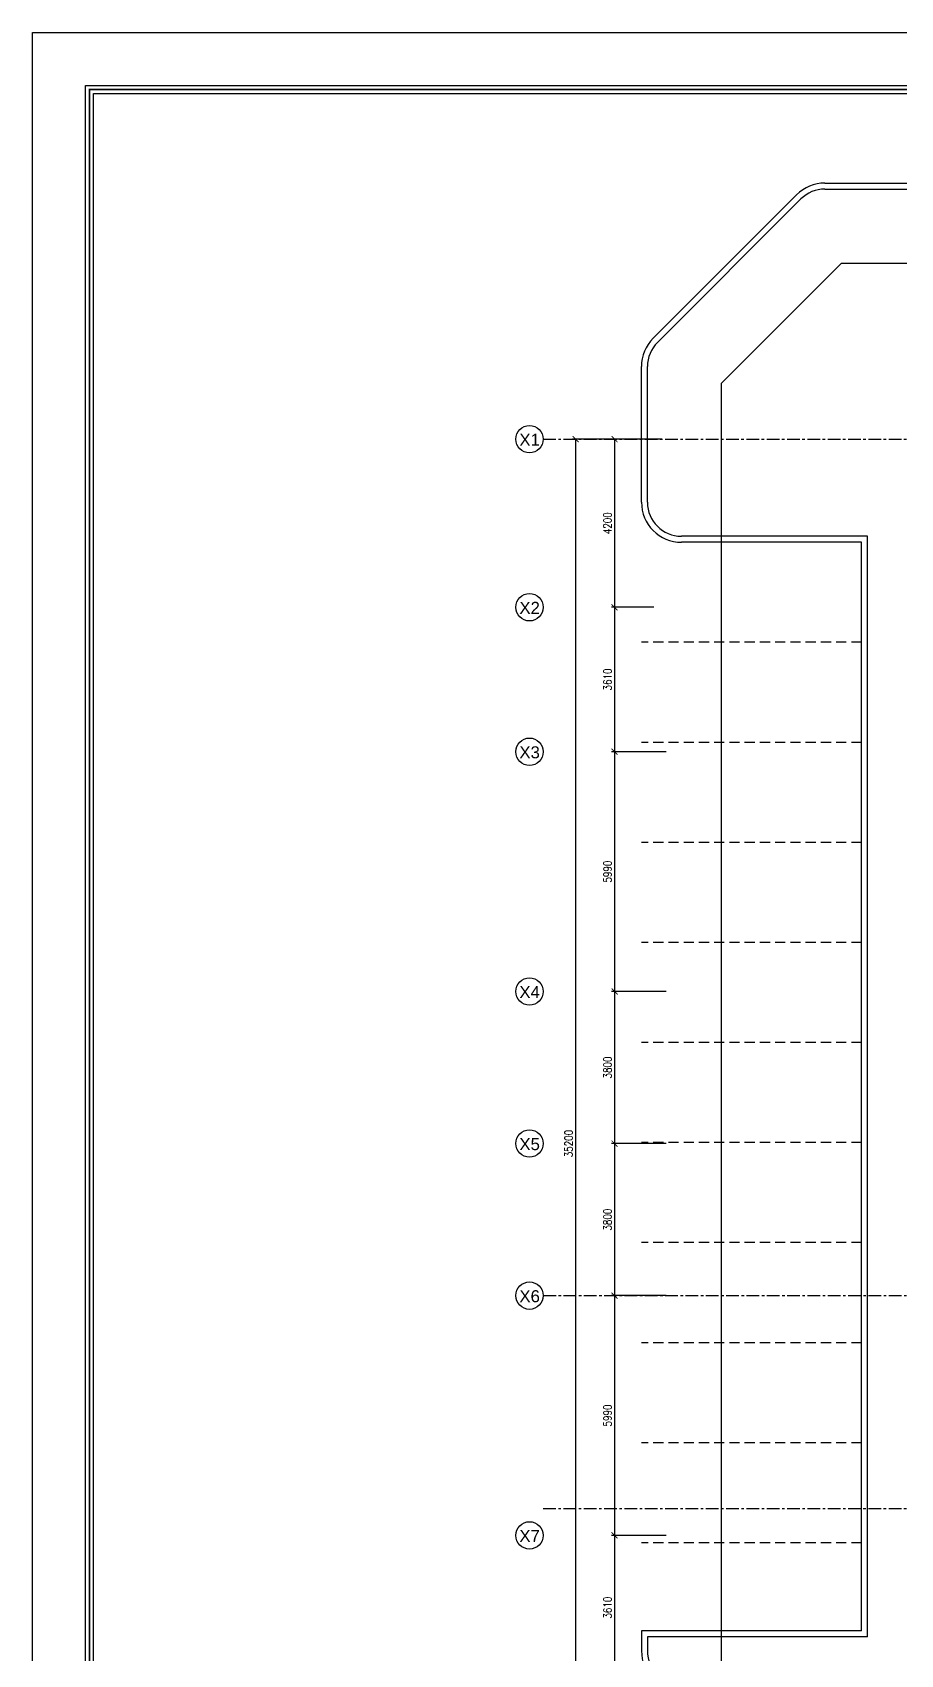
# Model space of a CAD drawing. Header units: millimetres. Extents: x -1288794 to 2153086, y -2701644 to -1428868.
# Drawn here: x 1228936 to 1250634, y -1504337 to -1463806 of the extents above; entities that cross this region are included whole.
import ezdxf
from ezdxf.enums import TextEntityAlignment as Align

# ---------------------------------------------------------------- set-up
doc = ezdxf.new("R2010")
doc.units = ezdxf.units.MM
doc.header["$LTSCALE"] = 100
doc.header["$PDMODE"] = 34
doc.linetypes.add('CENTER', pattern=[50.8, 31.75, -6.35, 6.35, -6.35])
doc.linetypes.add('DASHED', pattern=[19.05, 12.7, -6.35])
for name, color, linetype in [('A-ANNO-DIMS', 1, 'Continuous'), ('A-ANNO-SYMB', 33, 'Continuous'), ('A-ANNO-TEXT', 8, 'Continuous'), ('A-AREA', 8, 'CENTER'), ('A-GRID', 253, 'CENTER'), ('L-WALK', 8, 'Continuous'), ('LOGO LINE', 7, 'Continuous'), ('LOGO1LINE', 7, 'Continuous')]:
    doc.layers.add(name, color=color, linetype=linetype)
doc.styles.add('ROMANS', font='romans.shx', dxfattribs={"width": 0.8})
doc.styles.add('SANSSERIF', font='sas_____.pfb')
doc.dimstyles.new('100 of DIM2', dxfattribs={"dimscale": 0, "dimtxt": 200, "dimasz": 150, "dimexe": 75, "dimexo": 200, "dimgap": 75, "dimtad": 1, "dimdec": 0, "dimrnd": 5, "dimzin": 0, "dimdsep": 46, "dimtxsty": 'ROMANS', "dimblk": 'ARCHTICK', "dimcen": 100, "dimclrd": 94, "dimclre": 94, "dimclrt": 2, "dimadec": 0, "dimazin": 0, "dimtfac": 1, "dimtdec": 0, "dimtofl": 0, "dimtmove": 2, "dimatfit": 3, "dimldrblk": 'OPEN90', "dimfxl": 75, "dimtolj": 1, "dimtzin": 0, "dimarcsym": 0})

# ---------------------------------------------------------------- blocks, each defined once
blk = doc.blocks.new('_ArchTick')
at = {"color": 0, "linetype": 'ByBlock', "const_width": 0.15}
blk.add_lwpolyline([(-0.5, -0.5), (0.5, 0.5)], dxfattribs=at)
blk = doc.blocks.new('*D501')
at = {"layer": 'A-ANNO-DIMS', "color": 94, "lineweight": -2, "ltscale": 3, "transparency": 16777216}
for p, q in [((1244668, -1473969), (1242438, -1473969)), ((1242513, -1473969), (1242513, -1509169)), ((1244668, -1509169), (1242438, -1509169))]:
    blk.add_line(p, q, dxfattribs=at)
at = {"layer": 'Defpoints', "color": 0, "ltscale": 3, "transparency": 16777216}
for p in [(1244868, -1473969), (1242513, -1509169), (1244868, -1509169)]:
    blk.add_point(p, dxfattribs=at)
at = {"layer": 'A-ANNO-DIMS', "color": 94, "lineweight": -2, "ltscale": 3, "transparency": 16777216, "xscale": 150, "yscale": 150, "zscale": 150}
for p, rotation in [((1242513, -1473969), 90), ((1242513, -1509169), 270)]:
    blk.add_blockref('_ArchTick', p, dxfattribs=dict(at, rotation=rotation))
at = {"layer": 'A-ANNO-DIMS', "color": 2, "ltscale": 3, "transparency": 16777216, "insert": (1242338, -1491569), "char_height": 200, "attachment_point": 5, "rotation": 90, "style": 'ROMANS'}
blk.add_mtext('\\A1;35200', dxfattribs=at)
blk = doc.blocks.new('_Open90')
at = {"color": 0, "linetype": 'ByBlock', "lineweight": -2}
for p, q in [((0, 0), (-1, 0)), ((-0.5, 0.5), (0, 0)), ((0, 0), (-0.5, -0.5))]:
    blk.add_line(p, q, dxfattribs=at)
blk = doc.blocks.new('*D502')
at = {"layer": 'A-ANNO-DIMS', "color": 94, "lineweight": -2, "ltscale": 3, "transparency": 16777216}
for p, q in [((1244463, -1473969), (1243410, -1473969)), ((1243485, -1473969), (1243485, -1478169)), ((1244463, -1478169), (1243410, -1478169))]:
    blk.add_line(p, q, dxfattribs=at)
at = {"layer": 'Defpoints', "color": 0, "ltscale": 3, "transparency": 16777216}
for p in [(1244663, -1473969), (1243485, -1478169), (1244663, -1478169)]:
    blk.add_point(p, dxfattribs=at)
at = {"layer": 'A-ANNO-DIMS', "color": 94, "lineweight": -2, "ltscale": 3, "transparency": 16777216, "xscale": 150, "yscale": 150, "zscale": 150}
for p, rotation in [((1243485, -1473969), 90), ((1243485, -1478169), 270)]:
    blk.add_blockref('_ArchTick', p, dxfattribs=dict(at, rotation=rotation))
at = {"layer": 'A-ANNO-DIMS', "color": 2, "ltscale": 3, "transparency": 16777216, "insert": (1243310, -1476069), "char_height": 200, "attachment_point": 5, "rotation": 90, "style": 'ROMANS'}
blk.add_mtext('\\A1;4200', dxfattribs=at)
blk = doc.blocks.new('*D503')
at = {"layer": 'A-ANNO-DIMS', "color": 94, "lineweight": -2, "ltscale": 3, "transparency": 16777216}
for p, q in [((1244463, -1478169), (1243410, -1478169)), ((1243485, -1478169), (1243485, -1481779)), ((1244777, -1481779), (1243410, -1481779))]:
    blk.add_line(p, q, dxfattribs=at)
at = {"layer": 'Defpoints', "color": 0, "ltscale": 3, "transparency": 16777216}
for p in [(1244663, -1478169), (1243485, -1481779), (1244977, -1481779)]:
    blk.add_point(p, dxfattribs=at)
at = {"layer": 'A-ANNO-DIMS', "color": 94, "lineweight": -2, "ltscale": 3, "transparency": 16777216, "xscale": 150, "yscale": 150, "zscale": 150}
for p, rotation in [((1243485, -1478169), 90), ((1243485, -1481779), 270)]:
    blk.add_blockref('_ArchTick', p, dxfattribs=dict(at, rotation=rotation))
at = {"layer": 'A-ANNO-DIMS', "color": 2, "ltscale": 3, "transparency": 16777216, "insert": (1243310, -1479974), "char_height": 200, "attachment_point": 5, "rotation": 90, "style": 'ROMANS'}
blk.add_mtext('\\A1;3610', dxfattribs=at)
blk = doc.blocks.new('*D504')
at = {"layer": 'A-ANNO-DIMS', "color": 94, "lineweight": -2, "ltscale": 3, "transparency": 16777216}
for p, q in [((1244777, -1481779), (1243410, -1481779)), ((1243485, -1481779), (1243485, -1487769)), ((1244777, -1487769), (1243410, -1487769))]:
    blk.add_line(p, q, dxfattribs=at)
at = {"layer": 'Defpoints', "color": 0, "ltscale": 3, "transparency": 16777216}
for p in [(1244977, -1481779), (1243485, -1487769), (1244977, -1487769)]:
    blk.add_point(p, dxfattribs=at)
at = {"layer": 'A-ANNO-DIMS', "color": 94, "lineweight": -2, "ltscale": 3, "transparency": 16777216, "xscale": 150, "yscale": 150, "zscale": 150}
for p, rotation in [((1243485, -1481779), 90), ((1243485, -1487769), 270)]:
    blk.add_blockref('_ArchTick', p, dxfattribs=dict(at, rotation=rotation))
at = {"layer": 'A-ANNO-DIMS', "color": 2, "ltscale": 3, "transparency": 16777216, "insert": (1243310, -1484774), "char_height": 200, "attachment_point": 5, "rotation": 90, "style": 'ROMANS'}
blk.add_mtext('\\A1;5990', dxfattribs=at)
blk = doc.blocks.new('*D505')
at = {"layer": 'A-ANNO-DIMS', "color": 94, "lineweight": -2, "ltscale": 3, "transparency": 16777216}
for p, q in [((1244777, -1487769), (1243410, -1487769)), ((1243485, -1487769), (1243485, -1491569)), ((1244777, -1491569), (1243410, -1491569))]:
    blk.add_line(p, q, dxfattribs=at)
at = {"layer": 'Defpoints', "color": 0, "ltscale": 3, "transparency": 16777216}
for p in [(1244977, -1487769), (1243485, -1491569), (1244977, -1491569)]:
    blk.add_point(p, dxfattribs=at)
at = {"layer": 'A-ANNO-DIMS', "color": 94, "lineweight": -2, "ltscale": 3, "transparency": 16777216, "xscale": 150, "yscale": 150, "zscale": 150}
for p, rotation in [((1243485, -1487769), 90), ((1243485, -1491569), 270)]:
    blk.add_blockref('_ArchTick', p, dxfattribs=dict(at, rotation=rotation))
at = {"layer": 'A-ANNO-DIMS', "color": 2, "ltscale": 3, "transparency": 16777216, "insert": (1243310, -1489669), "char_height": 200, "attachment_point": 5, "rotation": 90, "style": 'ROMANS'}
blk.add_mtext('\\A1;3800', dxfattribs=at)
blk = doc.blocks.new('*D506')
at = {"layer": 'A-ANNO-DIMS', "color": 94, "lineweight": -2, "ltscale": 3, "transparency": 16777216}
for p, q in [((1244777, -1491569), (1243410, -1491569)), ((1243485, -1491569), (1243485, -1495369)), ((1244777, -1495369), (1243410, -1495369))]:
    blk.add_line(p, q, dxfattribs=at)
at = {"layer": 'Defpoints', "color": 0, "ltscale": 3, "transparency": 16777216}
for p in [(1244977, -1491569), (1243485, -1495369), (1244977, -1495369)]:
    blk.add_point(p, dxfattribs=at)
at = {"layer": 'A-ANNO-DIMS', "color": 94, "lineweight": -2, "ltscale": 3, "transparency": 16777216, "xscale": 150, "yscale": 150, "zscale": 150}
for p, rotation in [((1243485, -1491569), 90), ((1243485, -1495369), 270)]:
    blk.add_blockref('_ArchTick', p, dxfattribs=dict(at, rotation=rotation))
at = {"layer": 'A-ANNO-DIMS', "color": 2, "ltscale": 3, "transparency": 16777216, "insert": (1243310, -1493469), "char_height": 200, "attachment_point": 5, "rotation": 90, "style": 'ROMANS'}
blk.add_mtext('\\A1;3800', dxfattribs=at)
blk = doc.blocks.new('*D507')
at = {"layer": 'A-ANNO-DIMS', "color": 94, "lineweight": -2, "ltscale": 3, "transparency": 16777216}
for p, q in [((1244777, -1495369), (1243410, -1495369)), ((1243485, -1495369), (1243485, -1501359)), ((1244777, -1501359), (1243410, -1501359))]:
    blk.add_line(p, q, dxfattribs=at)
at = {"layer": 'Defpoints', "color": 0, "ltscale": 3, "transparency": 16777216}
for p in [(1244977, -1495369), (1243485, -1501359), (1244977, -1501359)]:
    blk.add_point(p, dxfattribs=at)
at = {"layer": 'A-ANNO-DIMS', "color": 94, "lineweight": -2, "ltscale": 3, "transparency": 16777216, "xscale": 150, "yscale": 150, "zscale": 150}
for p, rotation in [((1243485, -1495369), 90), ((1243485, -1501359), 270)]:
    blk.add_blockref('_ArchTick', p, dxfattribs=dict(at, rotation=rotation))
at = {"layer": 'A-ANNO-DIMS', "color": 2, "ltscale": 3, "transparency": 16777216, "insert": (1243310, -1498364), "char_height": 200, "attachment_point": 5, "rotation": 90, "style": 'ROMANS'}
blk.add_mtext('\\A1;5990', dxfattribs=at)
blk = doc.blocks.new('*D508')
at = {"layer": 'A-ANNO-DIMS', "color": 94, "lineweight": -2, "ltscale": 3, "transparency": 16777216}
for p, q in [((1244777, -1501359), (1243410, -1501359)), ((1243485, -1501359), (1243485, -1504969)), ((1244777, -1504969), (1243410, -1504969))]:
    blk.add_line(p, q, dxfattribs=at)
at = {"layer": 'Defpoints', "color": 0, "ltscale": 3, "transparency": 16777216}
for p in [(1244977, -1501359), (1243485, -1504969), (1244977, -1504969)]:
    blk.add_point(p, dxfattribs=at)
at = {"layer": 'A-ANNO-DIMS', "color": 94, "lineweight": -2, "ltscale": 3, "transparency": 16777216, "xscale": 150, "yscale": 150, "zscale": 150}
for p, rotation in [((1243485, -1501359), 90), ((1243485, -1504969), 270)]:
    blk.add_blockref('_ArchTick', p, dxfattribs=dict(at, rotation=rotation))
at = {"layer": 'A-ANNO-DIMS', "color": 2, "ltscale": 3, "transparency": 16777216, "insert": (1243310, -1503164), "char_height": 200, "attachment_point": 5, "rotation": 90, "style": 'ROMANS'}
blk.add_mtext('\\A1;3610', dxfattribs=at)

msp = doc.modelspace()

# ---------------------------------------------------------------- linework, layer by layer
at = {"layer": 'A-ANNO-SYMB', "ltscale": 3}
for centre in [(1241358.6, -1473968.6), (1241358.6, -1478168.6), (1241358.6, -1481778.6), (1241358.6, -1487768.6), (1241358.6, -1491568.6), (1241358.6, -1495368.6), (1241358.6, -1501358.6)]:
    msp.add_circle(centre, 342.2, dxfattribs=at)
at = {"layer": 'A-AREA', "ltscale": 15}
for p, q in [((1246158, -1472568.6), (1249158, -1469568.6)), ((1249158, -1469568.6), (1281258, -1469568.6)), ((1246158, -1512568.6), (1246158, -1472568.6))]:
    msp.add_line(p, q, dxfattribs=at)
at = {"layer": 'A-GRID', "ltscale": 0.1}
for p, q in [((1241700.8, -1473968.6), (1285240.4, -1473968.6)), ((1241704.6, -1495368.6), (1285244.2, -1495368.6)), ((1241702.2, -1500687.6), (1285241.8, -1500687.6))]:
    msp.add_line(p, q, dxfattribs=at)
at = {"layer": 'L-WALK', "ltscale": 15}
for p, q in [((1248743.8, -1467568.6), (1251158, -1467568.6)), ((1244450.9, -1471447.3), (1248036.7, -1467861.5)), ((1244556.9, -1471553.4), (1248142.7, -1467967.6)), ((1248743.8, -1467718.6), (1251158, -1467718.6)), ((1244158, -1475544.7), (1244158, -1472154.4)), ((1244308, -1475544.7), (1244308, -1472154.4)), ((1249808, -1503893.6), (1249808, -1476394.7)), ((1249658, -1503743.6), (1249658, -1476544.7)), ((1244158, -1503743.6), (1244158, -1504243.6)), ((1244308, -1503893.6), (1244308, -1504243.6))]:
    msp.add_line(p, q, dxfattribs=at)
at = {"layer": 'L-WALK', "ltscale": 3}
for p, q in [((1249808, -1476394.7), (1245158, -1476394.7)), ((1249658, -1476544.7), (1245158, -1476544.7)), ((1249658, -1503743.6), (1244158, -1503743.6)), ((1249808, -1503893.6), (1244308, -1503893.6))]:
    msp.add_line(p, q, dxfattribs=at)
at = {"layer": 'L-WALK', "linetype": 'DASHED', "ltscale": 0.2}
for p, q in [((1249658, -1479044.7), (1244158, -1479044.7)), ((1249658, -1481544.7), (1244158, -1481544.7)), ((1249658, -1484044.7), (1244158, -1484044.7)), ((1249658, -1486544.7), (1244158, -1486544.7)), ((1249658, -1489044.7), (1244158, -1489044.7)), ((1249658, -1491544.7), (1244158, -1491544.7)), ((1249658, -1494044.7), (1244158, -1494044.7)), ((1249658, -1496544.7), (1244158, -1496544.7)), ((1249658, -1499044.7), (1244158, -1499044.7)), ((1249658, -1501544.7), (1244158, -1501544.7))]:
    msp.add_line(p, q, dxfattribs=at)
at = {"layer": 'L-WALK', "ltscale": 15}
for centre, radius, start, end in [((1248743.8, -1468568.6), 1000, 90, 135), ((1248743.8, -1468568.6), 850, 90, 135), ((1245158, -1472154.4), 1000, 135, 180), ((1245158, -1472154.4), 850, 135, 180), ((1245158, -1504243.6), 1000, 180, 270), ((1245158, -1504243.6), 850, 180, 270)]:
    msp.add_arc(centre, radius, start, end, dxfattribs=at)
at = {"layer": 'L-WALK', "ltscale": 3}
for radius in [1000, 850]:
    msp.add_arc((1245158, -1475544.7), radius, 180, 270, dxfattribs=at)
at = {"layer": 'LOGO LINE'}
msp.add_lwpolyline([(1307694.2, -1519493.9), (1228936.1, -1519493.9), (1228936.1, -1463806.4), (1307694.2, -1463806.4)], close=True, dxfattribs=at)
at = {"layer": 'LOGO1LINE'}
for points in [[(1306368.3, -1518168), (1230262, -1518168), (1230262, -1465132.3), (1306368.3, -1465132.3)], [(1296059.6, -1517969.1), (1230460.9, -1517969.1), (1230460.9, -1465331.1), (1296059.6, -1465331.1)]]:
    msp.add_lwpolyline(points, close=True, dxfattribs=at)
at = {"layer": 'LOGO1LINE', "const_width": 39.8}
msp.add_lwpolyline([(1306268.8, -1518068.5), (1230361.5, -1518068.5), (1230361.5, -1465231.7), (1306268.8, -1465231.7)], close=True, dxfattribs=at)

# ---------------------------------------------------------------- texts
at = {"layer": 'A-ANNO-TEXT', "style": 'SANSSERIF'}
for s, p in [('X1', (1241363.2, -1474133.2)), ('X2', (1241363.2, -1478333.2)), ('X3', (1241363.2, -1481943.2)), ('X4', (1241363.2, -1487933.2)), ('X5', (1241363.2, -1491733.2)), ('X6', (1241363.2, -1495533.2)), ('X7', (1241363.2, -1501523.2))]:
    msp.add_text(s, height=300, dxfattribs=at).set_placement(p, align=Align.CENTER)

# ---------------------------------------------------------------- dimensions: what is measured, and where the dimension line sits
at = {"layer": 'A-ANNO-DIMS', "ltscale": 3}
for base, p1, p2, picture, middle in [((1242512.8, -1509168.6), (1244867.9, -1473968.6), (1244867.9, -1509168.6), '*D501', (1242337.8, -1491568.6)), ((1243485.2, -1478168.6), (1244662.8, -1473968.6), (1244662.8, -1478168.6), '*D502', (1243310.2, -1476068.6)), ((1243485.2, -1481778.6), (1244662.8, -1478168.6), (1244976.8, -1481778.6), '*D503', (1243310.2, -1479973.6)), ((1243485.2, -1487768.6), (1244976.8, -1481778.6), (1244976.8, -1487768.6), '*D504', (1243310.2, -1484773.6)), ((1243485.2, -1491568.6), (1244976.8, -1487768.6), (1244976.8, -1491568.6), '*D505', (1243310.2, -1489668.6)), ((1243485.2, -1495368.6), (1244976.8, -1491568.6), (1244976.8, -1495368.6), '*D506', (1243310.2, -1493468.6)), ((1243485.2, -1501358.6), (1244976.8, -1495368.6), (1244976.8, -1501358.6), '*D507', (1243310.2, -1498363.6)), ((1243485.2, -1504968.6), (1244976.8, -1501358.6), (1244976.8, -1504968.6), '*D508', (1243310.2, -1503163.6))]:
    dim = msp.add_linear_dim(base=base, p1=p1, p2=p2, angle=90, dimstyle='100 of DIM2', override={"dimscale": 1}, dxfattribs=at)
    dim.commit()
    dim.dimension.update_dxf_attribs({"geometry": picture, "text_midpoint": middle})

doc.saveas('drawing.dxf')
